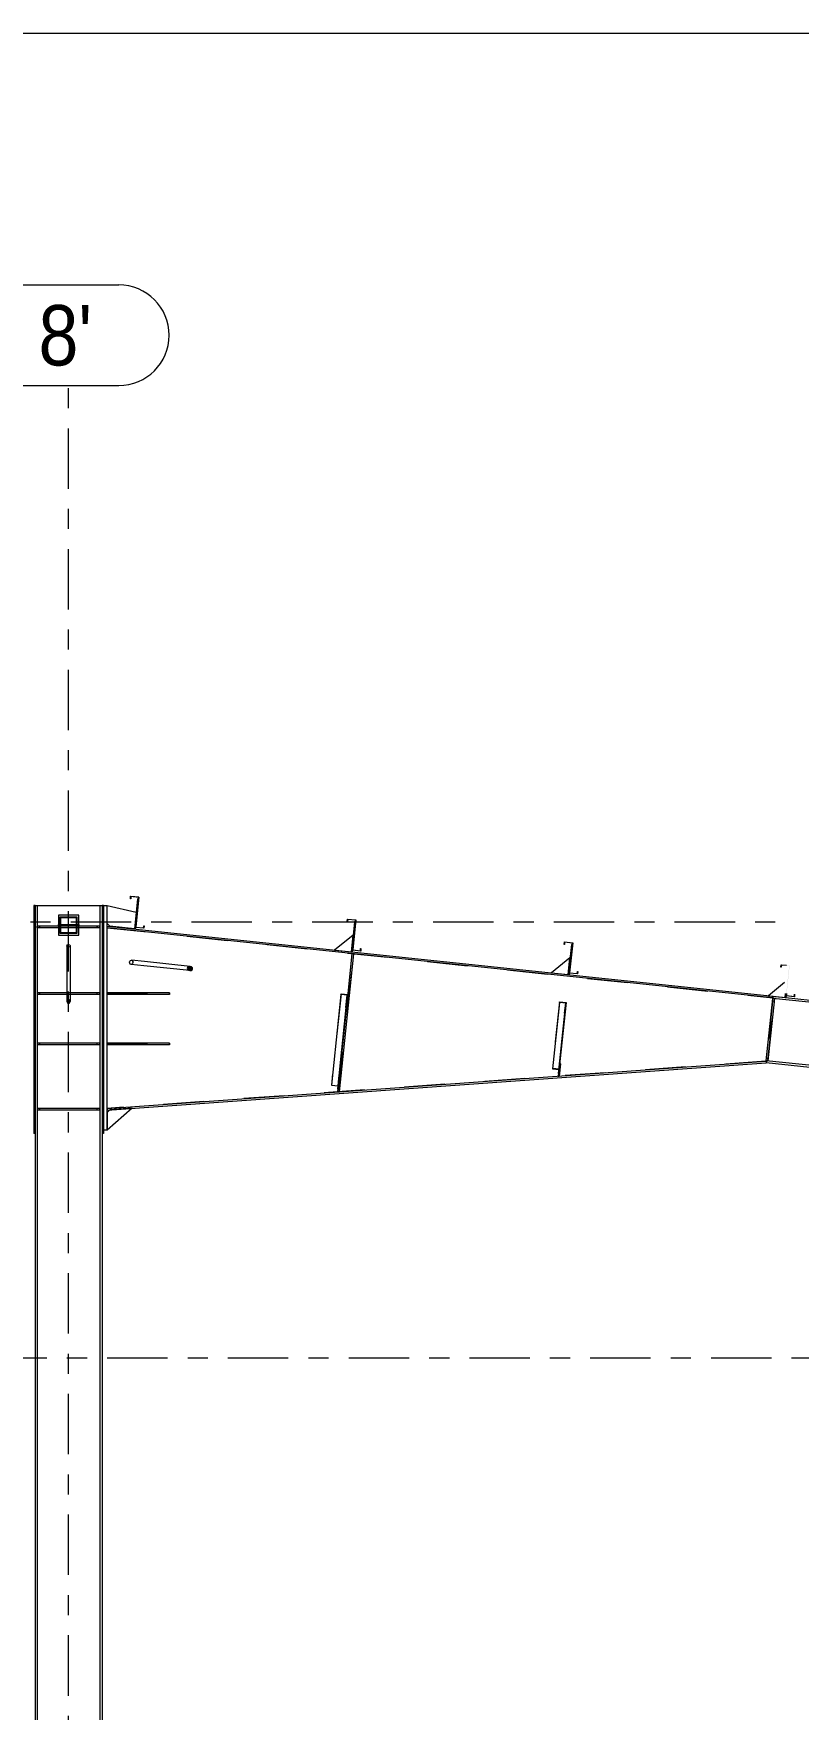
# Model space of a CAD drawing. Header units: millimetres. Extents: x -49 to 773, y -82 to 492.
# Drawn here: x 232.4 to 270.4, y 408.3 to 491.6 of the extents above; entities that cross this region are included whole.
import ezdxf

# ---------------------------------------------------------------- set-up
doc = ezdxf.new("R2010")
doc.units = ezdxf.units.MM
for name, pattern in [('XKITLINE00', [0]), ('XKITLINE02', [4, 2, -2]), ('XKITLINE03', [6, 3, -1, 1, -1])]:
    doc.linetypes.add(name, pattern=pattern)
for name, color, linetype, lineweight in [('DrawingSheet', 5, 'Continuous', 0), ('Part', 2, 'Continuous', 0), ('S-grid', 1, 'Continuous', 0)]:
    doc.layers.add(name, color=color, linetype=linetype, lineweight=lineweight)
doc.styles.add('ARIAL', font='ARIAL.TTF')

# ---------------------------------------------------------------- blocks, each defined once
blk = doc.blocks.new('*A311')
at = {"layer": 'Part'}
h = blk.add_hatch(color=3, dxfattribs=at)
h.paths.add_polyline_path([(233.727, 446.837), (233.727, 447.67), (234.56, 447.67), (234.56, 446.837)], flags=17)
h.paths.add_polyline_path([(233.76, 447.637), (233.76, 446.87), (234.527, 446.87), (234.527, 447.637)])
blk = doc.blocks.new('*A312')
at = {"layer": 'Part'}
blk.add_hatch(color=3, dxfattribs=at).paths.add_polyline_path([(247.674, 443.813), (247.677, 443.845), (248.009, 443.81), (247.941, 443.165), (247.924, 443.167), (247.989, 443.78)], flags=17)
blk = doc.blocks.new('*A357')
at = {"layer": 'Part'}
blk.add_hatch(color=3, dxfattribs=at).paths.add_polyline_path([(234.144, 443.566), (234.202, 443.535), (234.227, 443.462), (234.202, 443.389), (234.144, 443.358), (234.085, 443.389), (234.06, 443.462), (234.085, 443.535)], flags=17)
blk = doc.blocks.new('*A380')
at = {"layer": 'Part'}
blk.add_hatch(color=3, dxfattribs=at).paths.add_polyline_path([(237.868, 447.121), (237.88, 447.231), (237.895, 447.229), (237.882, 447.105), (237.467, 447.148), (237.625, 448.642), (237.24, 448.682), (237.229, 448.573), (237.214, 448.574), (237.227, 448.699), (237.641, 448.655), (237.484, 447.162)], flags=17)
blk = doc.blocks.new('*A381')
at = {"layer": 'Part'}
blk.add_hatch(color=3, dxfattribs=at).paths.add_polyline_path([(248.642, 445.985), (248.653, 446.094), (248.668, 446.093), (248.655, 445.968), (248.241, 446.012), (248.398, 447.505), (248.014, 447.546), (248.002, 447.437), (247.987, 447.438), (248, 447.562), (248.415, 447.519), (248.257, 446.025)], flags=17)
blk = doc.blocks.new('*A387')
at = {"layer": 'Part'}
blk.add_hatch(color=3, dxfattribs=at).paths.add_polyline_path([(240.248, 445.186), (240.293, 445.143), (240.305, 445.089), (240.282, 445.039), (240.23, 445.007), (240.162, 445), (240.097, 445.02), (240.053, 445.064), (240.041, 445.117), (240.064, 445.167), (240.116, 445.2), (240.184, 445.207)], flags=17)
blk = doc.blocks.new('*A390')
at = {"layer": 'Part'}
blk.add_hatch(color=3, dxfattribs=at).paths.add_polyline_path([(237.868, 447.121), (237.88, 447.231), (237.895, 447.229), (237.882, 447.105), (237.467, 447.148), (237.625, 448.642), (237.24, 448.682), (237.229, 448.573), (237.214, 448.574), (237.227, 448.699), (237.641, 448.655), (237.484, 447.162)], flags=17)
blk = doc.blocks.new('*A391')
at = {"layer": 'Part'}
blk.add_hatch(color=3, dxfattribs=at).paths.add_polyline_path([(248.642, 445.985), (248.653, 446.094), (248.668, 446.093), (248.655, 445.968), (248.241, 446.012), (248.398, 447.505), (248.014, 447.546), (248.002, 447.437), (247.987, 447.438), (248, 447.562), (248.415, 447.519), (248.257, 446.025)], flags=17)
blk = doc.blocks.new('*A407')
at = {"layer": 'Part'}
blk.add_hatch(color=3, dxfattribs=at).paths.add_polyline_path([(270.189, 443.712), (270.2, 443.821), (270.215, 443.82), (270.202, 443.696), (269.788, 443.739), (269.945, 445.233), (269.561, 445.273), (269.549, 445.164), (269.534, 445.165), (269.548, 445.29), (269.962, 445.246), (269.804, 443.753)], flags=17)
blk = doc.blocks.new('*A408')
at = {"layer": 'Part'}
blk.add_hatch(color=3, dxfattribs=at).paths.add_polyline_path([(259.415, 444.848), (259.427, 444.958), (259.442, 444.956), (259.429, 444.832), (259.014, 444.876), (259.172, 446.369), (258.787, 446.41), (258.776, 446.3), (258.761, 446.302), (258.774, 446.426), (259.188, 446.382), (259.031, 444.889)], flags=17)
blk = doc.blocks.new('*A409')
at = {"layer": 'Part'}
blk.add_hatch(color=3, dxfattribs=at).paths.add_polyline_path([(258.525, 443.416), (258.528, 443.442), (258.859, 443.407), (258.804, 442.886), (258.788, 442.887), (258.84, 443.382)], flags=17)
blk = doc.blocks.new('*A418')
at = {"layer": 'Part'}
blk.add_hatch(color=3, dxfattribs=at).paths.add_polyline_path([(270.189, 443.712), (270.2, 443.821), (270.215, 443.82), (270.202, 443.696), (269.788, 443.739), (269.945, 445.233), (269.561, 445.273), (269.549, 445.164), (269.534, 445.165), (269.548, 445.29), (269.962, 445.246), (269.804, 443.753)], flags=17)
blk = doc.blocks.new('*A419')
at = {"layer": 'Part'}
blk.add_hatch(color=3, dxfattribs=at).paths.add_polyline_path([(259.415, 444.848), (259.427, 444.958), (259.442, 444.956), (259.429, 444.832), (259.014, 444.876), (259.172, 446.369), (258.787, 446.41), (258.776, 446.3), (258.761, 446.302), (258.774, 446.426), (259.188, 446.382), (259.031, 444.889)], flags=17)
blk = doc.blocks.new('*A477')
at = {"layer": 'DrawingSheet', "color": 5, "linetype": 'XKITLINE00', "lineweight": 0}
blk.add_line((773.263, 491.582), (-46.737, 491.582), dxfattribs=at)
blk = doc.blocks.new('*A1511')
at = {"layer": 'S-grid', "color": 1, "linetype": 'XKITLINE03', "lineweight": 0}
blk.add_line((198.252, 447.415), (270.035, 447.415), dxfattribs=at)
blk = doc.blocks.new('*A1512')
at = {"layer": 'S-grid', "color": 1, "linetype": 'XKITLINE03', "lineweight": 0}
blk.add_line((2.06, 425.748), (484.241, 425.748), dxfattribs=at)
blk = doc.blocks.new('*A1514')
at = {"layer": 'Part', "color": 7, "linetype": 'XKITLINE02', "lineweight": 0}
for p, q in [((236.06, 438.149), (236.06, 447.129)), ((236.06, 447.129), (269.134, 443.641)), ((269.134, 443.641), (268.802, 440.493)), ((268.787, 440.492), (236.06, 438.149))]:
    blk.add_line(p, q, dxfattribs=at)
at = {"layer": 'Part', "color": 2, "linetype": 'XKITLINE00', "lineweight": 0}
blk.add_line((268.802, 440.493), (268.787, 440.492), dxfattribs=at)
blk = doc.blocks.new('*A1515')
at = {"layer": 'Part', "color": 2, "linetype": 'XKITLINE00', "lineweight": 0}
for p, q in [((236.06, 438.149), (268.787, 440.492)), ((236.066, 438.065), (268.793, 440.409)), ((268.787, 440.492), (268.793, 440.409)), ((236.06, 438.149), (236.066, 438.065))]:
    blk.add_line(p, q, dxfattribs=at)
blk = doc.blocks.new('*A1516')
at = {"layer": 'Part', "color": 2, "linetype": 'XKITLINE00', "lineweight": 0}
for p, q in [((236.06, 447.129), (236.069, 447.212)), ((269.134, 443.641), (236.06, 447.129)), ((236.069, 447.212), (269.143, 443.723)), ((269.143, 443.723), (269.134, 443.641))]:
    blk.add_line(p, q, dxfattribs=at)
blk = doc.blocks.new('*A1560')
at = {"layer": 'S-grid', "color": 1, "linetype": 'XKITLINE03', "lineweight": 0}
blk.add_line((234.144, 324.954), (234.144, 474.082), dxfattribs=at)
at = {"layer": 'S-grid', "color": 3, "style": 'ARIAL', "width": 0.85}
blk.add_text("8'", height=3, dxfattribs=at).set_placement((232.649, 475.082))
blk = doc.blocks.new('*A1575')
at = {"layer": 'Part', "color": 2, "linetype": 'XKITLINE00', "lineweight": 0}
for p, q in [((233.727, 446.837), (233.727, 447.67)), ((233.727, 447.67), (234.56, 447.67)), ((233.76, 446.87), (233.76, 447.637)), ((233.76, 447.637), (234.527, 447.637)), ((234.527, 447.637), (234.527, 446.87)), ((234.56, 447.67), (234.56, 446.837)), ((234.56, 446.837), (233.727, 446.837)), ((234.527, 446.87), (233.76, 446.87))]:
    blk.add_line(p, q, dxfattribs=at)
blk = doc.blocks.new('*A1576')
at = {"layer": 'Part', "color": 2, "linetype": 'XKITLINE00', "lineweight": 0}
for p, q in [((232.477, 448.232), (232.41, 448.232)), ((232.41, 448.232), (232.41, 436.899)), ((232.477, 448.232), (232.477, 436.899)), ((232.477, 436.899), (232.41, 436.899))]:
    blk.add_line(p, q, dxfattribs=at)
blk = doc.blocks.new('*A1577')
at = {"layer": 'Part', "color": 2, "linetype": 'XKITLINE00', "lineweight": 0}
for p, q in [((235.877, 448.232), (235.81, 448.232)), ((235.81, 448.232), (235.81, 436.899)), ((235.877, 448.232), (235.877, 436.899)), ((235.877, 436.899), (235.81, 436.899))]:
    blk.add_line(p, q, dxfattribs=at)
blk = doc.blocks.new('*A1579')
at = {"layer": 'Part', "color": 2, "linetype": 'XKITLINE00', "lineweight": 0}
for p, q in [((235.894, 437.066), (235.894, 448.232)), ((235.894, 448.232), (236.06, 448.232)), ((236.06, 437.066), (236.06, 448.232)), ((236.06, 437.066), (235.894, 437.066))]:
    blk.add_line(p, q, dxfattribs=at)
blk = doc.blocks.new('*A1581')
at = {"layer": 'Part', "color": 2, "linetype": 'XKITLINE00', "lineweight": 0}
for p, q in [((235.694, 438.149), (232.594, 438.149)), ((232.594, 438.065), (232.594, 438.149)), ((235.694, 438.065), (232.594, 438.065)), ((235.694, 438.149), (235.694, 438.065))]:
    blk.add_line(p, q, dxfattribs=at)
at = {"layer": 'Part', "color": 7, "linetype": 'XKITLINE02', "lineweight": 0}
for p, q in [((232.719, 438.065), (232.719, 438.149)), ((235.569, 438.065), (235.569, 438.149))]:
    blk.add_line(p, q, dxfattribs=at)
blk = doc.blocks.new('*A1582')
at = {"layer": 'Part', "color": 7, "linetype": 'XKITLINE02', "lineweight": 0}
for p, q in [((235.694, 438.149), (232.594, 438.149)), ((232.594, 438.149), (232.594, 438.065)), ((235.694, 438.065), (232.594, 438.065)), ((232.719, 438.065), (232.719, 438.149)), ((235.569, 438.065), (235.569, 438.149)), ((235.694, 438.065), (235.694, 438.149))]:
    blk.add_line(p, q, dxfattribs=at)
blk = doc.blocks.new('*A1583')
at = {"layer": 'Part', "color": 2, "linetype": 'XKITLINE00', "lineweight": 0}
for p, q in [((237.307, 438.154), (236.06, 437.066)), ((236.185, 438.074), (236.06, 437.94))]:
    blk.add_line(p, q, dxfattribs=at)
at = {"layer": 'Part', "color": 7, "linetype": 'XKITLINE02', "lineweight": 0}
for p, q in [((236.06, 437.94), (236.06, 437.066)), ((237.307, 438.154), (236.185, 438.074))]:
    blk.add_line(p, q, dxfattribs=at)
blk = doc.blocks.new('*A1590')
at = {"layer": 'Part', "color": 7, "linetype": 'XKITLINE02', "lineweight": 0}
for p, q in [((236.06, 443.816), (236.06, 443.899)), ((236.06, 443.899), (239.16, 443.899)), ((239.16, 443.816), (236.06, 443.816)), ((236.185, 443.816), (236.185, 443.899)), ((236.227, 443.816), (236.227, 443.899)), ((239.16, 443.816), (239.16, 443.899))]:
    blk.add_line(p, q, dxfattribs=at)
blk = doc.blocks.new('*A1591')
at = {"layer": 'Part', "color": 2, "linetype": 'XKITLINE00', "lineweight": 0}
for p, q in [((235.694, 441.399), (232.594, 441.399)), ((232.594, 441.316), (232.594, 441.399)), ((235.694, 441.316), (232.594, 441.316)), ((235.694, 441.399), (235.694, 441.316))]:
    blk.add_line(p, q, dxfattribs=at)
at = {"layer": 'Part', "color": 7, "linetype": 'XKITLINE02', "lineweight": 0}
for p, q in [((232.719, 441.316), (232.719, 441.399)), ((235.569, 441.316), (235.569, 441.399))]:
    blk.add_line(p, q, dxfattribs=at)
blk = doc.blocks.new('*A1592')
at = {"layer": 'Part', "color": 7, "linetype": 'XKITLINE02', "lineweight": 0}
for p, q in [((235.694, 441.399), (232.594, 441.399)), ((232.594, 441.399), (232.594, 441.316)), ((235.694, 441.316), (232.594, 441.316)), ((232.719, 441.316), (232.719, 441.399)), ((235.569, 441.316), (235.569, 441.399)), ((235.694, 441.316), (235.694, 441.399))]:
    blk.add_line(p, q, dxfattribs=at)
blk = doc.blocks.new('*A1593')
at = {"layer": 'Part', "color": 2, "linetype": 'XKITLINE00', "lineweight": 0}
for p, q in [((234.06, 443.899), (232.594, 443.899)), ((232.594, 443.816), (232.594, 443.899)), ((234.06, 443.816), (232.594, 443.816)), ((235.694, 443.899), (234.227, 443.899)), ((235.694, 443.816), (234.227, 443.816)), ((235.694, 443.899), (235.694, 443.816))]:
    blk.add_line(p, q, dxfattribs=at)
at = {"layer": 'Part', "color": 7, "linetype": 'XKITLINE02', "lineweight": 0}
for p, q in [((232.719, 443.816), (232.719, 443.899)), ((234.227, 443.899), (234.06, 443.899)), ((234.227, 443.816), (234.06, 443.816)), ((235.569, 443.816), (235.569, 443.899))]:
    blk.add_line(p, q, dxfattribs=at)
blk = doc.blocks.new('*A1594')
at = {"layer": 'Part', "color": 7, "linetype": 'XKITLINE02', "lineweight": 0}
for p, q in [((235.694, 443.899), (232.594, 443.899)), ((232.594, 443.899), (232.594, 443.816)), ((235.694, 443.816), (232.594, 443.816)), ((232.719, 443.816), (232.719, 443.899)), ((235.569, 443.816), (235.569, 443.899)), ((235.694, 443.816), (235.694, 443.899))]:
    blk.add_line(p, q, dxfattribs=at)
blk = doc.blocks.new('*A1595')
at = {"layer": 'Part', "color": 7, "linetype": 'XKITLINE02', "lineweight": 0}
for p, q in [((235.694, 447.212), (232.594, 447.212)), ((232.594, 447.212), (232.594, 447.129)), ((235.694, 447.129), (232.594, 447.129)), ((232.719, 447.129), (232.719, 447.212)), ((235.569, 447.129), (235.569, 447.212)), ((235.694, 447.129), (235.694, 447.212))]:
    blk.add_line(p, q, dxfattribs=at)
blk = doc.blocks.new('*A1596')
at = {"layer": 'Part', "color": 2, "linetype": 'XKITLINE00', "lineweight": 0}
for p, q in [((234.644, 447.754), (233.644, 447.754)), ((233.644, 447.754), (233.644, 446.754)), ((234.644, 446.754), (234.644, 447.754)), ((233.644, 446.754), (234.644, 446.754))]:
    blk.add_line(p, q, dxfattribs=at)
blk = doc.blocks.new('*A1597')
at = {"layer": 'Part', "color": 7, "linetype": 'XKITLINE02', "lineweight": 0}
for p, q in [((233.644, 447.212), (233.644, 447.295)), ((233.644, 447.295), (234.644, 447.295)), ((234.644, 447.212), (233.644, 447.212)), ((234.644, 447.295), (234.644, 447.212))]:
    blk.add_line(p, q, dxfattribs=at)
blk = doc.blocks.new('*A1598')
at = {"layer": 'Part', "color": 2, "linetype": 'XKITLINE00', "lineweight": 0}
for p, q in [((233.644, 447.212), (232.585, 447.212)), ((232.585, 447.129), (232.585, 447.212)), ((233.644, 447.129), (232.585, 447.129)), ((235.702, 447.212), (234.644, 447.212)), ((235.702, 447.129), (234.644, 447.129)), ((235.702, 447.212), (235.702, 447.129))]:
    blk.add_line(p, q, dxfattribs=at)
at = {"layer": 'Part', "color": 7, "linetype": 'XKITLINE02', "lineweight": 0}
for p, q in [((232.71, 447.129), (232.71, 447.212)), ((234.644, 447.212), (233.644, 447.212)), ((234.644, 447.129), (233.644, 447.129)), ((235.577, 447.129), (235.577, 447.212))]:
    blk.add_line(p, q, dxfattribs=at)
blk = doc.blocks.new('*A1599')
at = {"layer": 'Part', "color": 2, "linetype": 'XKITLINE00', "lineweight": 0}
for p, q in [((236.06, 448.232), (237.504, 447.899)), ((237.504, 447.899), (237.417, 447.07)), ((236.185, 447.2), (236.06, 447.338))]:
    blk.add_line(p, q, dxfattribs=at)
at = {"layer": 'Part', "color": 7, "linetype": 'XKITLINE02', "lineweight": 0}
for p, q in [((236.06, 447.338), (236.06, 448.232)), ((237.417, 447.07), (236.185, 447.2))]:
    blk.add_line(p, q, dxfattribs=at)
blk = doc.blocks.new('*A1600')
at = {"layer": 'Part', "color": 2, "linetype": 'XKITLINE00', "lineweight": 0}
for p, q in [((237.574, 448.562), (237.417, 447.07)), ((237.616, 448.557), (237.574, 448.562)), ((237.467, 447.148), (237.458, 447.065))]:
    blk.add_line(p, q, dxfattribs=at)
at = {"layer": 'Part', "color": 7, "linetype": 'XKITLINE02', "lineweight": 0}
for p, q in [((237.467, 447.148), (237.616, 448.557)), ((237.458, 447.065), (237.417, 447.07))]:
    blk.add_line(p, q, dxfattribs=at)
blk = doc.blocks.new('*A1601')
at = {"layer": 'Part', "color": 7, "linetype": 'XKITLINE02', "lineweight": 0}
for p, q in [((236.06, 441.316), (236.06, 441.399)), ((236.06, 441.399), (239.16, 441.399)), ((239.16, 441.316), (236.06, 441.316)), ((236.185, 441.316), (236.185, 441.399)), ((236.227, 441.316), (236.227, 441.399)), ((239.16, 441.316), (239.16, 441.399))]:
    blk.add_line(p, q, dxfattribs=at)
blk = doc.blocks.new('*A1602')
at = {"layer": 'Part', "color": 2, "linetype": 'XKITLINE00', "lineweight": 0}
for p, q in [((239.16, 443.899), (236.06, 443.899)), ((239.16, 443.816), (236.06, 443.816)), ((236.227, 443.816), (236.227, 443.899)), ((239.16, 443.899), (239.16, 443.816))]:
    blk.add_line(p, q, dxfattribs=at)
at = {"layer": 'Part', "color": 7, "linetype": 'XKITLINE02', "lineweight": 0}
for p, q in [((236.06, 443.899), (236.06, 443.816)), ((236.185, 443.816), (236.185, 443.899))]:
    blk.add_line(p, q, dxfattribs=at)
blk = doc.blocks.new('*A1603')
at = {"layer": 'Part', "color": 2, "linetype": 'XKITLINE00', "lineweight": 0}
for p, q in [((239.16, 441.399), (236.06, 441.399)), ((239.16, 441.316), (236.06, 441.316)), ((236.227, 441.316), (236.227, 441.399)), ((239.16, 441.399), (239.16, 441.316))]:
    blk.add_line(p, q, dxfattribs=at)
at = {"layer": 'Part', "color": 7, "linetype": 'XKITLINE02', "lineweight": 0}
for p, q in [((236.06, 441.399), (236.06, 441.316)), ((236.185, 441.316), (236.185, 441.399))]:
    blk.add_line(p, q, dxfattribs=at)
blk = doc.blocks.new('*A1604')
at = {"layer": 'Part', "color": 2, "linetype": 'XKITLINE00', "lineweight": 0}
for p, q in [((247.674, 443.813), (247.198, 439.299)), ((248.009, 443.81), (247.545, 439.416)), ((247.674, 443.813), (247.677, 443.845)), ((247.989, 443.78), (247.674, 443.813)), ((247.677, 443.845), (248.009, 443.81)), ((247.924, 443.167), (247.989, 443.78)), ((247.924, 443.167), (247.495, 439.104)), ((247.924, 443.167), (247.941, 443.165)), ((247.198, 439.299), (247.512, 439.266)), ((247.495, 439.104), (247.512, 439.102))]:
    blk.add_line(p, q, dxfattribs=at)
at = {"layer": 'Part', "color": 7, "linetype": 'XKITLINE02', "lineweight": 0}
for p, q in [((247.198, 439.308), (247.53, 439.273)), ((247.512, 439.102), (247.545, 439.416))]:
    blk.add_line(p, q, dxfattribs=at)
blk = doc.blocks.new('*A1605')
at = {"layer": 'Part', "color": 7, "linetype": 'XKITLINE02', "lineweight": 0}
for p, q in [((247.677, 443.845), (247.198, 439.299)), ((247.989, 443.78), (247.495, 439.104)), ((247.512, 439.102), (248.009, 443.81)), ((247.198, 439.308), (247.53, 439.273)), ((247.198, 439.299), (247.512, 439.266)), ((247.495, 439.104), (247.512, 439.102))]:
    blk.add_line(p, q, dxfattribs=at)
blk = doc.blocks.new('*A1606')
at = {"layer": 'Part', "color": 7, "linetype": 'XKITLINE02', "lineweight": 0}
for p, q in [((248.223, 445.846), (247.498, 438.967)), ((247.581, 438.959), (248.306, 445.837)), ((248.306, 445.837), (248.223, 445.846)), ((247.511, 439.092), (247.594, 439.083)), ((247.498, 438.967), (247.581, 438.959))]:
    blk.add_line(p, q, dxfattribs=at)
blk = doc.blocks.new('*A1607')
at = {"layer": 'Part', "color": 2, "linetype": 'XKITLINE00', "lineweight": 0}
for p, q in [((248.348, 447.425), (248.191, 445.933)), ((248.389, 447.421), (248.348, 447.425)), ((248.241, 446.012), (248.232, 445.929))]:
    blk.add_line(p, q, dxfattribs=at)
at = {"layer": 'Part', "color": 7, "linetype": 'XKITLINE02', "lineweight": 0}
for p, q in [((248.241, 446.012), (248.389, 447.421)), ((248.232, 445.929), (248.191, 445.933))]:
    blk.add_line(p, q, dxfattribs=at)
blk = doc.blocks.new('*A1608')
at = {"layer": 'Part', "color": 2, "linetype": 'XKITLINE00', "lineweight": 0}
for p, q in [((248.306, 445.837), (247.582, 438.973)), ((248.223, 445.846), (248.009, 443.81)), ((247.545, 439.416), (247.498, 438.967))]:
    blk.add_line(p, q, dxfattribs=at)
at = {"layer": 'Part', "color": 7, "linetype": 'XKITLINE02', "lineweight": 0}
for p, q in [((248.306, 445.837), (248.223, 445.846)), ((248.009, 443.81), (247.545, 439.416)), ((247.511, 439.092), (247.594, 439.083)), ((247.581, 438.959), (247.498, 438.967)), ((247.582, 438.973), (247.581, 438.959))]:
    blk.add_line(p, q, dxfattribs=at)
blk = doc.blocks.new('*A1609')
at = {"layer": 'Part', "color": 2, "linetype": 'XKITLINE00', "lineweight": 0}
blk.add_line((248.278, 446.762), (247.362, 446.021), dxfattribs=at)
at = {"layer": 'Part', "color": 7, "linetype": 'XKITLINE02', "lineweight": 0}
for p, q in [((248.191, 445.933), (248.278, 446.762)), ((247.362, 446.021), (248.191, 445.933))]:
    blk.add_line(p, q, dxfattribs=at)
blk = doc.blocks.new('*A1726')
at = {"layer": 'Part', "color": 2, "linetype": 'XKITLINE00', "lineweight": 0}
for p, q in [((232.477, 448.232), (235.81, 448.232)), ((232.585, 448.232), (232.585, 447.212)), ((235.702, 448.232), (235.702, 447.212)), ((232.585, 447.129), (232.585, 399.248)), ((235.702, 447.129), (235.702, 399.248)), ((232.477, 436.899), (232.477, 350.707)), ((235.81, 436.899), (235.81, 350.707))]:
    blk.add_line(p, q, dxfattribs=at)
at = {"layer": 'Part', "color": 7, "linetype": 'XKITLINE02', "lineweight": 0}
for p, q in [((232.477, 436.899), (232.477, 448.232)), ((235.81, 448.232), (235.81, 436.899)), ((232.585, 447.212), (232.585, 447.129)), ((235.702, 447.212), (235.702, 447.129))]:
    blk.add_line(p, q, dxfattribs=at)
blk = doc.blocks.new('*A1728')
at = {"layer": 'Part', "color": 7, "linetype": 'XKITLINE02', "lineweight": 0}
for p, q in [((234.06, 446.231), (234.085, 446.278)), ((234.06, 446.231), (234.06, 445.609)), ((234.085, 446.184), (234.06, 446.231)), ((234.085, 446.278), (234.144, 446.298)), ((234.144, 446.164), (234.085, 446.184)), ((234.144, 446.298), (234.202, 446.278)), ((234.202, 446.184), (234.144, 446.164)), ((234.202, 446.278), (234.227, 446.231)), ((234.227, 446.231), (234.202, 446.184)), ((234.227, 446.231), (234.227, 445.609))]:
    blk.add_line(p, q, dxfattribs=at)
at = {"layer": 'Part', "color": 2, "linetype": 'XKITLINE00', "lineweight": 0}
for p, q in [((234.06, 445.609), (234.06, 443.462)), ((234.227, 445.609), (234.227, 443.462)), ((234.085, 443.535), (234.06, 443.462)), ((234.06, 443.462), (234.085, 443.389)), ((234.144, 443.566), (234.085, 443.535)), ((234.085, 443.389), (234.144, 443.358)), ((234.202, 443.535), (234.144, 443.566)), ((234.144, 443.358), (234.202, 443.389)), ((234.227, 443.462), (234.202, 443.535)), ((234.202, 443.389), (234.227, 443.462))]:
    blk.add_line(p, q, dxfattribs=at)
blk = doc.blocks.new('*A1803')
at = {"layer": 'Part', "color": 2, "linetype": 'XKITLINE00', "lineweight": 0}
for p, q in [((237.214, 448.574), (237.227, 448.699)), ((237.229, 448.573), (237.214, 448.574)), ((237.227, 448.699), (237.641, 448.655)), ((237.24, 448.682), (237.229, 448.573)), ((237.625, 448.642), (237.24, 448.682)), ((237.467, 447.148), (237.625, 448.642)), ((237.641, 448.655), (237.484, 447.162)), ((237.882, 447.105), (237.467, 447.148)), ((237.484, 447.162), (237.868, 447.121)), ((237.868, 447.121), (237.88, 447.231)), ((237.88, 447.231), (237.895, 447.229)), ((237.895, 447.229), (237.882, 447.105))]:
    blk.add_line(p, q, dxfattribs=at)
blk = doc.blocks.new('*A1804')
at = {"layer": 'Part', "color": 2, "linetype": 'XKITLINE00', "lineweight": 0}
for p, q in [((247.987, 447.438), (248, 447.562)), ((248.002, 447.437), (247.987, 447.438)), ((248, 447.562), (248.415, 447.519)), ((248.014, 447.546), (248.002, 447.437)), ((248.398, 447.505), (248.014, 447.546)), ((248.241, 446.012), (248.398, 447.505)), ((248.415, 447.519), (248.257, 446.025)), ((248.655, 445.968), (248.241, 446.012)), ((248.257, 446.025), (248.642, 445.985)), ((248.642, 445.985), (248.653, 446.094)), ((248.653, 446.094), (248.668, 446.093)), ((248.668, 446.093), (248.655, 445.968))]:
    blk.add_line(p, q, dxfattribs=at)
blk = doc.blocks.new('*A1811')
at = {"layer": 'Part', "color": 7, "linetype": 'XKITLINE02', "lineweight": 0}
for p, q in [((237.174, 445.42), (237.19, 445.47)), ((237.179, 445.367), (237.174, 445.42)), ((237.205, 445.326), (237.179, 445.367)), ((237.19, 445.47), (237.224, 445.505)), ((237.244, 445.307), (237.205, 445.326)), ((237.224, 445.505), (237.266, 445.515)), ((237.286, 445.317), (237.244, 445.307)), ((237.888, 445.239), (237.244, 445.307)), ((237.91, 445.447), (237.266, 445.515)), ((237.266, 445.515), (237.305, 445.496)), ((237.32, 445.352), (237.286, 445.317)), ((237.305, 445.496), (237.331, 445.455)), ((237.336, 445.402), (237.32, 445.352)), ((237.331, 445.455), (237.336, 445.402))]:
    blk.add_line(p, q, dxfattribs=at)
at = {"layer": 'Part', "color": 2, "linetype": 'XKITLINE00', "lineweight": 0}
for p, q in [((240.162, 445), (237.888, 445.239)), ((240.184, 445.207), (237.91, 445.447)), ((240.064, 445.167), (240.041, 445.117)), ((240.041, 445.117), (240.053, 445.064)), ((240.053, 445.064), (240.097, 445.02)), ((240.116, 445.2), (240.064, 445.167)), ((240.097, 445.02), (240.162, 445)), ((240.184, 445.207), (240.116, 445.2)), ((240.162, 445), (240.23, 445.007)), ((240.248, 445.186), (240.184, 445.207)), ((240.23, 445.007), (240.282, 445.039)), ((240.293, 445.143), (240.248, 445.186)), ((240.282, 445.039), (240.305, 445.089)), ((240.305, 445.089), (240.293, 445.143))]:
    blk.add_line(p, q, dxfattribs=at)
blk = doc.blocks.new('*A1814')
at = {"layer": 'Part', "color": 2, "linetype": 'XKITLINE00', "lineweight": 0}
for p, q in [((237.214, 448.574), (237.227, 448.699)), ((237.229, 448.573), (237.214, 448.574)), ((237.227, 448.699), (237.641, 448.655)), ((237.24, 448.682), (237.229, 448.573)), ((237.625, 448.642), (237.24, 448.682)), ((237.467, 447.148), (237.625, 448.642)), ((237.641, 448.655), (237.484, 447.162)), ((237.882, 447.105), (237.467, 447.148)), ((237.484, 447.162), (237.868, 447.121)), ((237.868, 447.121), (237.88, 447.231)), ((237.88, 447.231), (237.895, 447.229)), ((237.895, 447.229), (237.882, 447.105))]:
    blk.add_line(p, q, dxfattribs=at)
blk = doc.blocks.new('*A1815')
at = {"layer": 'Part', "color": 2, "linetype": 'XKITLINE00', "lineweight": 0}
for p, q in [((247.987, 447.438), (248, 447.562)), ((248.002, 447.437), (247.987, 447.438)), ((248, 447.562), (248.415, 447.519)), ((248.014, 447.546), (248.002, 447.437)), ((248.398, 447.505), (248.014, 447.546)), ((248.241, 446.012), (248.398, 447.505)), ((248.415, 447.519), (248.257, 446.025)), ((248.655, 445.968), (248.241, 446.012)), ((248.257, 446.025), (248.642, 445.985)), ((248.642, 445.985), (248.653, 446.094)), ((248.653, 446.094), (248.668, 446.093)), ((248.668, 446.093), (248.655, 445.968))]:
    blk.add_line(p, q, dxfattribs=at)
blk = doc.blocks.new('*A1817')
at = {"layer": 'S-grid', "color": 1, "linetype": 'XKITLINE00', "lineweight": 0}
for p, q in [((231.649, 479.082), (236.638, 479.082)), ((231.649, 474.082), (236.638, 474.082))]:
    blk.add_line(p, q, dxfattribs=at)
for centre, start, end in [((231.649, 476.582), 90, 270), ((236.638, 476.582), 270, 90)]:
    blk.add_arc(centre, 2.5, start, end, dxfattribs=at)
blk = doc.blocks.new('*A1867')
at = {"layer": 'Part', "color": 7, "linetype": 'XKITLINE02', "lineweight": 0}
for p, q in [((269.132, 443.616), (268.805, 440.516)), ((269.134, 443.641), (269.143, 443.723)), ((341.777, 436.062), (341.427, 432.747)), ((334.071, 433.523), (333.739, 433.558)), ((334.082, 433.631), (333.751, 433.666))]:
    blk.add_line(p, q, dxfattribs=at)
at = {"layer": 'Part', "color": 2, "linetype": 'XKITLINE00', "lineweight": 0}
for p, q in [((269.134, 443.641), (269.132, 443.616)), ((341.765, 435.955), (269.132, 443.616)), ((269.143, 443.723), (341.777, 436.062)), ((268.805, 440.516), (268.793, 440.409)), ((333.739, 433.558), (268.793, 440.409)), ((333.751, 433.666), (268.805, 440.516)), ((341.427, 432.747), (334.071, 433.523)), ((341.438, 432.855), (334.082, 433.631))]:
    blk.add_line(p, q, dxfattribs=at)
blk = doc.blocks.new('*A1917')
at = {"layer": 'Part', "color": 2, "linetype": 'XKITLINE00', "lineweight": 0}
for p, q in [((269.534, 445.165), (269.548, 445.29)), ((269.549, 445.164), (269.534, 445.165)), ((269.548, 445.29), (269.808, 445.262)), ((269.561, 445.273), (269.549, 445.164)), ((269.806, 445.247), (269.561, 445.273)), ((269.788, 443.739), (269.8, 443.855)), ((270.202, 443.696), (269.788, 443.739)), ((269.815, 443.854), (269.804, 443.753)), ((269.804, 443.753), (270.189, 443.712)), ((270.189, 443.712), (270.2, 443.813)), ((270.2, 443.821), (270.215, 443.82)), ((270.2, 443.813), (270.2, 443.821)), ((270.215, 443.812), (270.202, 443.696)), ((270.215, 443.82), (270.215, 443.812))]:
    blk.add_line(p, q, dxfattribs=at)
blk = doc.blocks.new('*A1918')
at = {"layer": 'Part', "color": 2, "linetype": 'XKITLINE00', "lineweight": 0}
for p, q in [((258.761, 446.302), (258.774, 446.426)), ((258.776, 446.3), (258.761, 446.302)), ((258.774, 446.426), (259.188, 446.382)), ((258.787, 446.41), (258.776, 446.3)), ((259.172, 446.369), (258.787, 446.41)), ((259.014, 444.876), (259.172, 446.369)), ((259.188, 446.382), (259.031, 444.889)), ((259.415, 444.848), (259.427, 444.958)), ((259.427, 444.958), (259.442, 444.956)), ((259.442, 444.956), (259.429, 444.832)), ((259.429, 444.832), (259.014, 444.876)), ((259.031, 444.889), (259.415, 444.848))]:
    blk.add_line(p, q, dxfattribs=at)
blk = doc.blocks.new('*A1919')
at = {"layer": 'Part', "color": 2, "linetype": 'XKITLINE00', "lineweight": 0}
for p, q in [((259.122, 446.289), (258.964, 444.797)), ((259.163, 446.284), (259.122, 446.289)), ((259.014, 444.876), (259.006, 444.793))]:
    blk.add_line(p, q, dxfattribs=at)
at = {"layer": 'Part', "color": 7, "linetype": 'XKITLINE02', "lineweight": 0}
for p, q in [((259.014, 444.876), (259.163, 446.284)), ((259.006, 444.793), (258.964, 444.797))]:
    blk.add_line(p, q, dxfattribs=at)
blk = doc.blocks.new('*A1920')
at = {"layer": 'Part', "color": 2, "linetype": 'XKITLINE00', "lineweight": 0}
for p, q in [((258.517, 440.162), (258.474, 439.753)), ((258.581, 440.37), (258.516, 439.756)), ((258.54, 440.375), (258.581, 440.37))]:
    blk.add_line(p, q, dxfattribs=at)
at = {"layer": 'Part', "color": 7, "linetype": 'XKITLINE02', "lineweight": 0}
for p, q in [((258.517, 440.162), (258.54, 440.375)), ((258.516, 439.749), (258.474, 439.753)), ((258.487, 439.878), (258.529, 439.873)), ((258.516, 439.756), (258.516, 439.749))]:
    blk.add_line(p, q, dxfattribs=at)
blk = doc.blocks.new('*A1921')
at = {"layer": 'Part', "color": 2, "linetype": 'XKITLINE00', "lineweight": 0}
blk.add_line((259.052, 445.626), (258.135, 444.885), dxfattribs=at)
at = {"layer": 'Part', "color": 7, "linetype": 'XKITLINE02', "lineweight": 0}
for p, q in [((258.964, 444.797), (259.052, 445.626)), ((258.135, 444.885), (258.964, 444.797))]:
    blk.add_line(p, q, dxfattribs=at)
blk = doc.blocks.new('*A1922')
at = {"layer": 'Part', "color": 2, "linetype": 'XKITLINE00', "lineweight": 0}
for p, q in [((269.759, 443.86), (269.738, 443.661)), ((269.788, 443.739), (269.779, 443.656))]:
    blk.add_line(p, q, dxfattribs=at)
at = {"layer": 'Part', "color": 7, "linetype": 'XKITLINE02', "lineweight": 0}
for p, q in [((269.779, 443.656), (269.738, 443.661)), ((269.788, 443.739), (269.8, 443.855))]:
    blk.add_line(p, q, dxfattribs=at)
blk = doc.blocks.new('*A1923')
at = {"layer": 'Part', "color": 2, "linetype": 'XKITLINE00', "lineweight": 0}
blk.add_line((269.717, 444.402), (268.909, 443.748), dxfattribs=at)
at = {"layer": 'Part', "color": 7, "linetype": 'XKITLINE02', "lineweight": 0}
for p, q in [((268.909, 443.748), (269.738, 443.661)), ((269.738, 443.661), (269.759, 443.86))]:
    blk.add_line(p, q, dxfattribs=at)
blk = doc.blocks.new('*A1924')
at = {"layer": 'Part', "color": 7, "linetype": 'XKITLINE02', "lineweight": 0}
for p, q in [((258.54, 440.375), (258.474, 439.753)), ((258.516, 439.749), (258.581, 440.37)), ((258.581, 440.37), (258.54, 440.375)), ((258.474, 439.753), (258.516, 439.749)), ((258.487, 439.878), (258.529, 439.873))]:
    blk.add_line(p, q, dxfattribs=at)
blk = doc.blocks.new('*A1925')
at = {"layer": 'Part', "color": 7, "linetype": 'XKITLINE02', "lineweight": 0}
for p, q in [((258.528, 443.442), (258.178, 440.121)), ((258.84, 443.382), (258.471, 439.888)), ((258.488, 439.886), (258.859, 443.407)), ((258.178, 440.121), (258.493, 440.088)), ((258.179, 440.132), (258.51, 440.097)), ((258.471, 439.888), (258.488, 439.886))]:
    blk.add_line(p, q, dxfattribs=at)
blk = doc.blocks.new('*A1926')
at = {"layer": 'Part', "color": 2, "linetype": 'XKITLINE00', "lineweight": 0}
for p, q in [((258.525, 443.416), (258.178, 440.121)), ((258.859, 443.407), (258.517, 440.162)), ((258.525, 443.416), (258.528, 443.442)), ((258.84, 443.382), (258.525, 443.416)), ((258.528, 443.442), (258.859, 443.407)), ((258.788, 442.887), (258.84, 443.382)), ((258.788, 442.887), (258.471, 439.888)), ((258.788, 442.887), (258.804, 442.886)), ((258.178, 440.121), (258.493, 440.088)), ((258.471, 439.888), (258.488, 439.886))]:
    blk.add_line(p, q, dxfattribs=at)
at = {"layer": 'Part', "color": 7, "linetype": 'XKITLINE02', "lineweight": 0}
for p, q in [((258.51, 440.097), (258.179, 440.132)), ((258.517, 440.162), (258.488, 439.886))]:
    blk.add_line(p, q, dxfattribs=at)
blk = doc.blocks.new('*A1927')
at = {"layer": 'Part', "color": 7, "linetype": 'XKITLINE02', "lineweight": 0}
for p, q in [((269.132, 443.616), (268.805, 440.516)), ((268.888, 440.508), (269.214, 443.607)), ((269.119, 443.491), (269.201, 443.483)), ((269.214, 443.607), (269.132, 443.616)), ((268.805, 440.516), (268.888, 440.508)), ((268.818, 440.641), (268.901, 440.632))]:
    blk.add_line(p, q, dxfattribs=at)
blk = doc.blocks.new('*A1928')
at = {"layer": 'Part', "color": 2, "linetype": 'XKITLINE00', "lineweight": 0}
for p, q in [((268.805, 440.516), (269.132, 443.616)), ((269.214, 443.607), (268.888, 440.508))]:
    blk.add_line(p, q, dxfattribs=at)
at = {"layer": 'Part', "color": 7, "linetype": 'XKITLINE02', "lineweight": 0}
for p, q in [((269.119, 443.491), (269.201, 443.483)), ((269.214, 443.607), (269.132, 443.616)), ((268.888, 440.508), (268.805, 440.516)), ((268.901, 440.632), (268.818, 440.641))]:
    blk.add_line(p, q, dxfattribs=at)
blk = doc.blocks.new('*A1951')
at = {"layer": 'Part', "color": 2, "linetype": 'XKITLINE00', "lineweight": 0}
for p, q in [((269.534, 445.165), (269.548, 445.29)), ((269.549, 445.164), (269.534, 445.165)), ((269.548, 445.29), (269.808, 445.262)), ((269.561, 445.273), (269.549, 445.164)), ((269.806, 445.247), (269.561, 445.273)), ((269.788, 443.739), (269.8, 443.855)), ((270.202, 443.696), (269.788, 443.739)), ((269.815, 443.854), (269.804, 443.753)), ((269.804, 443.753), (270.189, 443.712)), ((270.189, 443.712), (270.2, 443.813)), ((270.2, 443.821), (270.215, 443.82)), ((270.2, 443.813), (270.2, 443.821)), ((270.215, 443.812), (270.202, 443.696)), ((270.215, 443.82), (270.215, 443.812))]:
    blk.add_line(p, q, dxfattribs=at)
blk = doc.blocks.new('*A1952')
at = {"layer": 'Part', "color": 2, "linetype": 'XKITLINE00', "lineweight": 0}
for p, q in [((258.761, 446.302), (258.774, 446.426)), ((258.776, 446.3), (258.761, 446.302)), ((258.774, 446.426), (259.188, 446.382)), ((258.787, 446.41), (258.776, 446.3)), ((259.172, 446.369), (258.787, 446.41)), ((259.014, 444.876), (259.172, 446.369)), ((259.188, 446.382), (259.031, 444.889)), ((259.415, 444.848), (259.427, 444.958)), ((259.427, 444.958), (259.442, 444.956)), ((259.442, 444.956), (259.429, 444.832)), ((259.429, 444.832), (259.014, 444.876)), ((259.031, 444.889), (259.415, 444.848))]:
    blk.add_line(p, q, dxfattribs=at)

msp = doc.modelspace()

# ---------------------------------------------------------------- block references
at = {"lineweight": 0}
for name in ['*A477', '*A1817', '*A1560', '*A1511', '*A1576', '*A1726', '*A1577', '*A1579', '*A1599', '*A380', '*A390', '*A1803', '*A1814', '*A1600', '*A1596', '*A311', '*A1575', '*A381', '*A391', '*A1804', '*A1815', '*A1607', '*A1598', '*A1595', '*A1597', '*A1516', '*A1514', '*A1609', '*A1728', '*A1606', '*A1608', '*A408', '*A419', '*A1918', '*A1952', '*A1919', '*A1811', '*A387', '*A1921', '*A407', '*A418', '*A1917', '*A1951', '*A1923', '*A1593', '*A1594', '*A357', '*A1590', '*A1602', '*A1604', '*A1605', '*A312', '*A1925', '*A1926', '*A409', '*A1867', '*A1927', '*A1928', '*A1922', '*A1591', '*A1592', '*A1601', '*A1603', '*A1515', '*A1920', '*A1924', '*A1581', '*A1582', '*A1583', '*A1512']:
    msp.add_blockref(name, (0, 0), dxfattribs=at)

doc.saveas('drawing.dxf')
